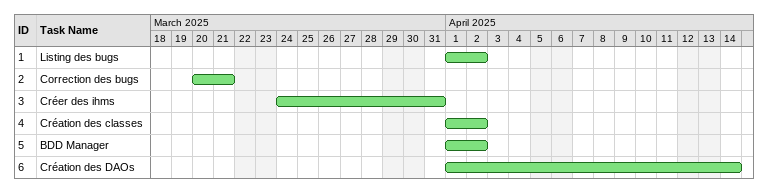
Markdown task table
| ID | Task | Start | Finish |
|---|---|---|---|
| 1 | Listing des bugs | 2025-04-01 | 2025-04-02 |
| 2 | Correction des bugs | 2025-03-20 | 2025-03-21 |
| 3 | Créer des ihms | 2025-03-24 | 2025-03-31 |
| 4 | Création des classes | 2025-04-01 | 2025-04-02 |
| 5 | BDD Manager | 2025-04-01 | 2025-04-02 |
| 6 | Création des DAOs | 2025-04-01 | 2025-04-14 |
